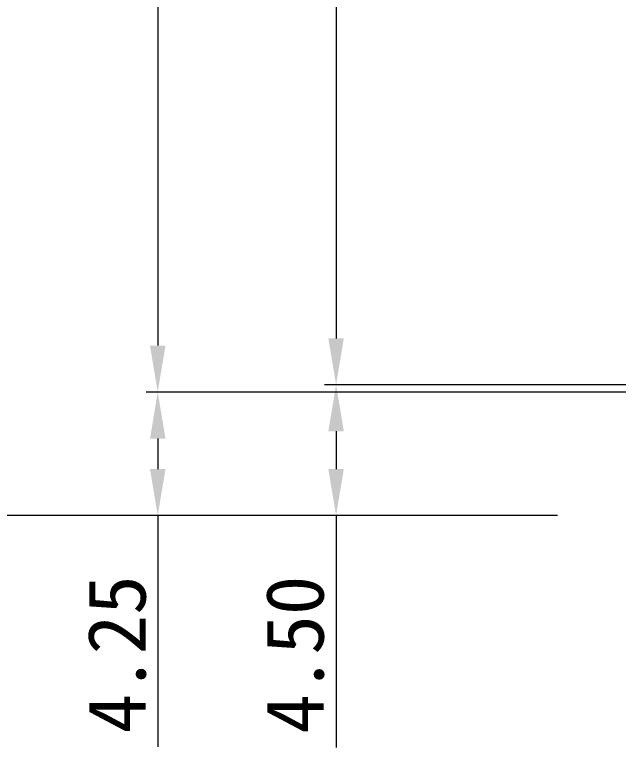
# Model space of a CAD drawing. Header units: millimetres. Extents: x -1946 to -1567, y 579 to 849.
# Drawn here: x -1867.04 to -1846.25, y 688.23 to 713.46 of the extents above; entities that cross this region are included whole.
import ezdxf

# ---------------------------------------------------------------- set-up
doc = ezdxf.new("R2010")
doc.units = ezdxf.units.MM
doc.header["$LTSCALE"] = 16.335
doc.header["$PDMODE"] = 3
doc.header["$PDSIZE"] = 0.3125
doc.layers.get('0').update_dxf_attribs({"linetype": 'CONTINUOUS'})
doc.layers.get('Defpoints').update_dxf_attribs({"linetype": 'CONTINUOUS'})
doc.styles.add('C-E02$0$RT', font='ROMANT.SHX', dxfattribs={"bigfont": 'AllInOneBig.shx'})
doc.styles.add('宝明', font='simhei.ttf')
doc.dimstyles.new('STANDARD 03$0', dxfattribs={"dimscale": 0, "dimtxt": 1.5, "dimasz": 1.3, "dimexe": 0.8, "dimexo": 0.5, "dimgap": 0.5, "dimtad": 1, "dimzin": 0, "dimdsep": 46, "dimtxsty": 'C-E02$0$RT', "dimcen": 1, "dimclrd": 3, "dimclre": 3, "dimclrt": 3, "dimadec": 0, "dimazin": 0, "dimtfac": 1, "dimtmove": 0, "dimatfit": 3, "dimfxl": 1, "dimtolj": 1, "dimtzin": 0, "dimlwd": -1, "dimarcsym": 0})

# ---------------------------------------------------------------- blocks, each defined once
blk = doc.blocks.new('*D11')
at = {"color": 3, "lineweight": 9, "transparency": 16777216}
for p, q in [((-1843.397, 773.623), (-1856.371, 773.623)), ((-1855.972, 772.023), (-1855.972, 702.311)), ((-1843.397, 700.711), (-1856.371, 700.711))]:
    blk.add_line(p, q, dxfattribs=at)
at = {"color": 3, "transparency": 16777216}
for points in [[(-1856.238, 772.023), (-1855.705, 772.023), (-1855.972, 773.623)], [(-1856.238, 702.311), (-1855.705, 702.311), (-1855.972, 700.711)]]:
    blk.add_solid(points, dxfattribs=at)
at = {"layer": 'Defpoints', "color": 0, "transparency": 16777216}
for p in [(-1842.997, 773.623), (-1855.972, 700.711), (-1842.997, 700.711)]:
    blk.add_point(p, dxfattribs=at)
at = {"color": 3, "transparency": 16777216, "insert": (-1857.602, 737.167), "char_height": 2, "attachment_point": 5, "rotation": 90, "style": '宝明'}
blk.add_mtext('\\A1;72.91(A.A)', dxfattribs=at)
blk = doc.blocks.new('*D16')
at = {"color": 3, "lineweight": 9, "transparency": 16777216}
for p, q in [((-1843.647, 773.873), (-1862.515, 773.873)), ((-1862.115, 772.273), (-1862.115, 702.061)), ((-1843.647, 700.461), (-1862.515, 700.461))]:
    blk.add_line(p, q, dxfattribs=at)
at = {"color": 3, "transparency": 16777216}
for points in [[(-1862.381, 772.273), (-1861.848, 772.273), (-1862.115, 773.873)], [(-1862.381, 702.061), (-1861.848, 702.061), (-1862.115, 700.461)]]:
    blk.add_solid(points, dxfattribs=at)
at = {"layer": 'Defpoints', "color": 0, "transparency": 16777216}
for p in [(-1843.247, 773.873), (-1862.115, 700.461), (-1843.247, 700.461)]:
    blk.add_point(p, dxfattribs=at)
at = {"color": 3, "transparency": 16777216, "insert": (-1863.745, 737.167), "char_height": 2, "attachment_point": 5, "rotation": 90, "style": '宝明'}
blk.add_mtext('\\A1;73.41%%P0.1 (V.A)', dxfattribs=at)
blk = doc.blocks.new('*D17')
at = {"color": 3, "lineweight": 9, "transparency": 16777216}
for p, q in [((-1848.34, 778.122), (-1868.891, 778.122)), ((-1868.491, 697.812), (-1868.491, 776.522)), ((-1848.34, 696.212), (-1868.891, 696.212))]:
    blk.add_line(p, q, dxfattribs=at)
at = {"color": 3, "transparency": 16777216}
for points in [[(-1868.757, 776.522), (-1868.224, 776.522), (-1868.491, 778.122)], [(-1868.757, 697.812), (-1868.224, 697.812), (-1868.491, 696.212)]]:
    blk.add_solid(points, dxfattribs=at)
at = {"layer": 'Defpoints', "color": 0, "transparency": 16777216}
for p in [(-1868.491, 778.122), (-1847.94, 778.122), (-1847.94, 696.212)]:
    blk.add_point(p, dxfattribs=at)
at = {"color": 3, "transparency": 16777216, "insert": (-1870.121, 737.167), "char_height": 2, "attachment_point": 5, "rotation": 90, "style": '宝明'}
blk.add_mtext('\\A1;81.91%%P0.1 (OD)', dxfattribs=at)
blk = doc.blocks.new('*D23')
at = {"color": 1, "lineweight": 9, "transparency": 16777216}
for p, q in [((-1855.972, 699.111), (-1855.972, 697.812)), ((-1855.972, 696.212), (-1855.972, 688.228))]:
    blk.add_line(p, q, dxfattribs=at)
at = {"color": 1, "transparency": 16777216}
for points in [[(-1856.238, 699.111), (-1855.705, 699.111), (-1855.972, 700.711)], [(-1856.238, 697.812), (-1855.705, 697.812), (-1855.972, 696.212)]]:
    blk.add_solid(points, dxfattribs=at)
at = {"layer": 'Defpoints', "color": 0, "transparency": 16777216}
for p in [(-1855.972, 700.711), (-1855.972, 696.212), (-1855.972, 696.212)]:
    blk.add_point(p, dxfattribs=at)
at = {"color": 1, "transparency": 16777216, "insert": (-1857.383, 691.42), "char_height": 2, "attachment_point": 5, "rotation": 90, "style": '宝明'}
blk.add_mtext('\\A1;4.50', dxfattribs=at)
blk = doc.blocks.new('*D24')
at = {"color": 3, "lineweight": 9, "transparency": 16777216}
for p, q in [((-1862.115, 698.861), (-1862.115, 697.812)), ((-1862.115, 696.212), (-1862.115, 688.25))]:
    blk.add_line(p, q, dxfattribs=at)
at = {"color": 3, "transparency": 16777216}
for points in [[(-1862.381, 698.861), (-1861.848, 698.861), (-1862.115, 700.461)], [(-1862.381, 697.812), (-1861.848, 697.812), (-1862.115, 696.212)]]:
    blk.add_solid(points, dxfattribs=at)
at = {"layer": 'Defpoints', "color": 0, "transparency": 16777216}
for p in [(-1862.115, 700.461), (-1862.115, 696.212), (-1862.115, 696.212)]:
    blk.add_point(p, dxfattribs=at)
at = {"color": 3, "transparency": 16777216, "insert": (-1863.515, 691.431), "char_height": 2, "attachment_point": 5, "rotation": 90, "style": '宝明'}
blk.add_mtext('\\A1;4.25', dxfattribs=at)

msp = doc.modelspace()

# ---------------------------------------------------------------- dimensions: what is measured, and where the dimension line sits
dim = msp.add_linear_dim(base=(-1868.491, 778.122), p1=(-1847.94, 696.212), p2=(-1847.94, 778.122), angle=90, text='<>%%P0.1 (OD)', dimstyle='STANDARD 03$0', override={"dimscale": 1, "dimtxt": 2, "dimasz": 1.6, "dimexe": 0.3998, "dimexo": 0.3998, "dimgap": 0.3998, "dimtxsty": '宝明', "dimcen": 2, "dimfxl": 0.8, "dimlwd": 9, "dimlwe": 9})
dim.commit()
dim.dimension.update_dxf_attribs({"geometry": '*D17', "text_midpoint": (-1870.121, 737.167)})
for base, p1, p2, text, picture, middle in [((-1862.115, 700.461), (-1843.247, 773.873), (-1843.247, 700.461), '<>%%P0.1 (V.A)', '*D16', (-1862.115, 737.167)), ((-1855.972, 700.711), (-1842.997, 773.623), (-1842.997, 700.711), '<>(A.A)', '*D11', (-1855.972, 737.167))]:
    dim = msp.add_linear_dim(base=base, p1=p1, p2=p2, angle=90, text=text, dimstyle='STANDARD 03$0', override={"dimscale": 1, "dimtxt": 2, "dimasz": 1.6, "dimexe": 0.3998, "dimexo": 0.3998, "dimgap": 0.3998, "dimtxsty": '宝明', "dimcen": 2, "dimfxl": 0.8, "dimlwd": 9, "dimlwe": 9})
    dim.commit()
    dim.dimension.update_dxf_attribs({"geometry": picture, "text_midpoint": middle, "dimtype": 160})
at = {"color": 1}
dim = msp.add_linear_dim(base=(-1855.972, 696.212), p1=(-1855.972, 700.711), p2=(-1855.972, 696.212), angle=90, dimstyle='STANDARD 03$0', override={"dimscale": 1, "dimtxt": 2, "dimasz": 1.6, "dimexe": 0.3998, "dimexo": 0.3998, "dimgap": 0.3998, "dimtxsty": '宝明', "dimcen": 2, "dimclrd": 1, "dimclre": 1, "dimclrt": 1, "dimfxl": 0.8, "dimlwd": 9, "dimlwe": 9}, dxfattribs=at)
dim.commit()
dim.dimension.update_dxf_attribs({"geometry": '*D23', "text_midpoint": (-1857.383, 691.42)})
dim = msp.add_linear_dim(base=(-1862.115, 696.212), p1=(-1862.115, 700.461), p2=(-1862.115, 696.212), angle=90, dimstyle='STANDARD 03$0', override={"dimscale": 1, "dimtxt": 2, "dimasz": 1.6, "dimexe": 0.3998, "dimexo": 0.3998, "dimgap": 0.3998, "dimtxsty": '宝明', "dimcen": 2, "dimfxl": 0.8, "dimlwd": 9, "dimlwe": 9})
dim.commit()
dim.dimension.update_dxf_attribs({"geometry": '*D24', "text_midpoint": (-1863.515, 691.431)})

doc.saveas('drawing.dxf')
